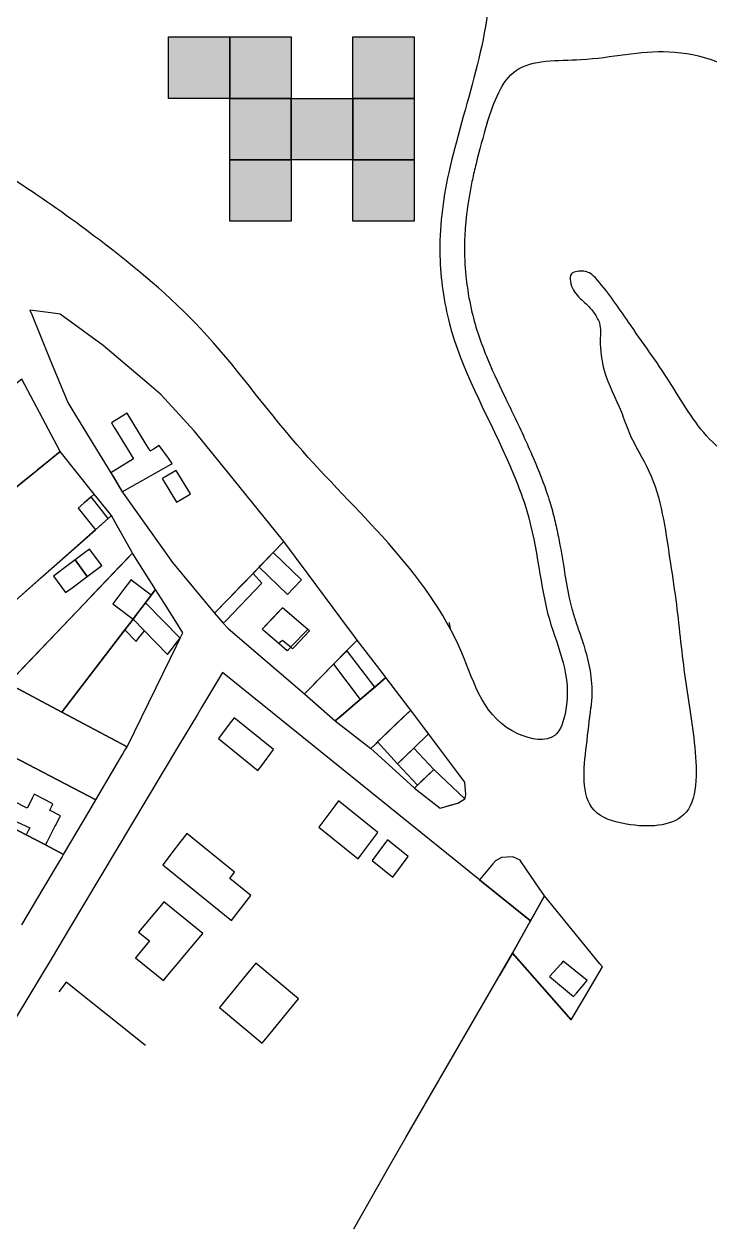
# Model space of a CAD drawing. Header units: millimetres. Extents: x 1101 to 4203, y 1053 to 1744.
# Drawn here: x 3626 to 3793.4, y 1065.5 to 1359.6 of the extents above; entities that cross this region are included whole.
import ezdxf

# ---------------------------------------------------------------- set-up
doc = ezdxf.new("R2010")
doc.units = ezdxf.units.MM
doc.layers.add('modulos alternativos', color=10, linetype='Continuous')
doc.layers.add('Traza Urbana', color=7, linetype='Continuous')

msp = doc.modelspace()

# ---------------------------------------------------------------- hatches: boundary and pattern name
at = {"layer": 'modulos alternativos'}
h = msp.add_hatch(color=256, dxfattribs=at)
h.dxf.hatch_style = 1
h.paths.add_polyline_path([(3676.22, 1356.48), (3661.22, 1356.48), (3661.22, 1341.48), (3676.22, 1341.48)])
h = msp.add_hatch(color=256, dxfattribs=at)
h.dxf.hatch_style = 1
h.paths.add_polyline_path([(3691.22, 1356.48), (3676.22, 1356.48), (3676.22, 1341.48), (3691.22, 1341.48)])
h = msp.add_hatch(color=256, dxfattribs=at)
h.dxf.hatch_style = 1
h.paths.add_polyline_path([(3721.22, 1356.48), (3706.22, 1356.48), (3706.22, 1341.48), (3721.22, 1341.48)])
h = msp.add_hatch(color=256, dxfattribs=at)
h.dxf.hatch_style = 1
h.paths.add_polyline_path([(3691.22, 1341.48), (3676.22, 1341.48), (3676.22, 1326.48), (3691.22, 1326.48)])
h = msp.add_hatch(color=256, dxfattribs=at)
h.dxf.hatch_style = 1
h.paths.add_polyline_path([(3706.22, 1341.48), (3691.22, 1341.48), (3691.22, 1326.48), (3706.22, 1326.48)])
h = msp.add_hatch(color=256, dxfattribs=at)
h.dxf.hatch_style = 1
h.paths.add_polyline_path([(3721.22, 1341.48), (3706.22, 1341.48), (3706.22, 1326.48), (3721.22, 1326.48)])
h = msp.add_hatch(color=256, dxfattribs=at)
h.dxf.hatch_style = 1
h.paths.add_polyline_path([(3691.22, 1326.48), (3676.22, 1326.48), (3676.22, 1311.48), (3691.22, 1311.48)])
h = msp.add_hatch(color=256, dxfattribs=at)
h.dxf.hatch_style = 1
h.paths.add_polyline_path([(3721.22, 1326.48), (3706.22, 1326.48), (3706.22, 1311.48), (3721.22, 1311.48)])

# ---------------------------------------------------------------- linework, layer by layer
msp.add_spline([(3533.96, 1741.06), (3535.45, 1730.74), (3533.99, 1721.81), (3529.52, 1711.48), (3526.13, 1704.69), (3523.87, 1689.03), (3520.31, 1675.09), (3520.31, 1665.62), (3525.57, 1656.95), (3528.23, 1651.42), (3529.17, 1642.9), (3537.67, 1632.65), (3542.58, 1619.68), (3557.01, 1609.61), (3567.28, 1594.92), (3583.32, 1575.27), (3625.14, 1566.28), (3648.86, 1569.14), (3665.13, 1581.12), (3679.55, 1585.59), (3708.24, 1604.07), (3718.93, 1617.12), (3724.64, 1632.36), (3727.25, 1653), (3743.42, 1672.05), (3759.1, 1678.69), (3778.81, 1675.84), (3794.73, 1663.51), (3801.62, 1646.42), (3816.9, 1617.75), (3828.23, 1575.69), (3834.33, 1553.22), (3836.12, 1550.25), (3841.33, 1550.1), (3851.16, 1550.1), (3883.98, 1538.84), (3888.01, 1536.15), (3900.11, 1538.09), (3906.69, 1539.88), (3919.99, 1536), (3930, 1543.76), (3939.44, 1558.86), (3954.38, 1565.87), (3968.28, 1558.41), (3986.91, 1539.65), (4018.97, 1495.68), (4028.57, 1483.44), (4044.58, 1466.26), (4096.95, 1429.42), (4142.58, 1397.21), (4202.82, 1355.37)], degree=3)
for points, knots in [([(3719.6, 1387.98), (3728.89, 1390.8), (3737.07, 1387.67), (3743.17, 1363.58), (3729.93, 1331.45), (3726.69, 1304.27), (3730.23, 1279.43), (3740.31, 1262.51), (3751.34, 1235.51), (3752.23, 1214.43), (3760.73, 1199.16), (3755.96, 1183.73), (3738.77, 1187.16), (3730.7, 1221.18), (3697.02, 1248.49), (3671.17, 1285.3), (3647.22, 1305.18), (3623.68, 1322), (3604.21, 1333.2), (3588.71, 1347.56), (3576.19, 1347.17), (3563.83, 1358.06), (3573.32, 1361.06), (3578.7, 1362.77)], [12.766471, 12.766471, 12.766471, 12.766471, 21.10091, 38.798163, 85.003188, 105.346004, 122.256072, 158.86041, 170.841094, 197.314588, 220.698071, 226.433159, 234.698129, 258.939015, 323.628829, 360.488371, 393.423288, 416.371398, 446.931365, 462.129951, 475.822363, 485.268917, 497.641378, 497.641378, 497.641378, 497.641378]), ([(3739.02, 1335.52), (3740.76, 1340.65), (3744.41, 1351.42), (3764.61, 1350.1), (3783.12, 1355.06), (3805.23, 1347.95), (3812.32, 1329.6), (3817.19, 1314), (3823.9, 1292.42), (3851.82, 1288.13), (3871.52, 1276.2), (3888.76, 1272.57), (3909.64, 1266.01), (3923.31, 1240.71), (3937.99, 1209.56), (3930.76, 1201.3)], [0, 0, 0, 0, 14.589938, 30.650037, 52.266956, 74.785551, 91.177017, 108.208998, 125.604463, 153.544247, 182.690433, 195.605769, 206.272093, 246.679828, 282.905632, 282.905632, 282.905632, 282.905632]), ([(3739.02, 1335.52), (3738.05, 1332.09), (3737.12, 1328.75), (3736, 1324.21), (3735.7, 1322.91), (3735.15, 1320.36), (3734.91, 1319.1), (3734.25, 1315.37), (3733.93, 1312.94), (3733.58, 1308.69), (3733.5, 1306.86), (3733.5, 1303.78), (3733.53, 1302.53), (3733.67, 1300.01), (3733.77, 1298.75), (3734.19, 1294.97), (3734.61, 1292.48), (3735.61, 1288.06), (3736.14, 1286.13), (3737.39, 1282.31), (3738.1, 1280.42), (3740.14, 1275.41), (3741.61, 1272.27), (3744.77, 1265.66), (3746.47, 1262.19), (3748.79, 1257.14), (3749.39, 1255.81), (3751.21, 1251.62), (3752.43, 1248.64), (3753.78, 1244.71), (3754.06, 1243.84), (3754.55, 1242.23), (3754.76, 1241.5), (3755.15, 1240.06), (3755.34, 1239.34), (3755.85, 1237.22), (3756.15, 1235.82), (3756.97, 1231.72), (3757.39, 1229.09), (3758.22, 1224.11), (3758.62, 1221.75), (3759.3, 1218.61), (3759.51, 1217.71), (3759.88, 1216.32), (3760.03, 1215.82), (3760.33, 1214.81), (3760.5, 1214.29), (3761.02, 1212.7), (3761.4, 1211.61), (3762.33, 1208.87), (3762.89, 1207.17), (3763.85, 1203.51), (3764.25, 1201.54), (3764.66, 1197.31), (3764.66, 1195.05), (3764.37, 1192.64), (3764.37, 1192.61), (3764.36, 1192.58)], [71.94491, 71.94491, 71.94491, 71.94491, 81.530778, 81.530778, 85.469446, 85.469446, 89.408114, 89.408114, 97.28545, 97.28545, 103.324126, 103.324126, 107.453773, 107.453773, 111.58342, 111.58342, 119.842714, 119.842714, 126.738539, 126.738539, 133.634364, 133.634364, 144.943636, 144.943636, 156.252907, 156.252907, 160.155095, 160.155095, 168.175959, 168.175959, 170.456971, 170.456971, 172.340932, 172.340932, 174.224893, 174.224893, 177.992815, 177.992815, 185.528658, 185.528658, 193.064501, 193.064501, 196.245761, 196.245761, 198.114231, 198.114231, 199.982701, 199.982701, 203.71964, 203.71964, 208.88821, 208.88821, 214.056781, 214.056781, 219.225351, 219.225351, 219.294428, 219.294428, 219.294428, 219.294428]), ([(3853.6, 1145.28), (3847.09, 1143.41), (3835.27, 1152.44), (3820.12, 1164.78), (3832.1, 1180.48), (3820.2, 1199.32), (3839.17, 1217.48), (3836.7, 1236.17), (3829.65, 1248.67), (3818.46, 1245.92), (3805.78, 1248.87), (3792.03, 1257.63), (3783.78, 1272.69), (3774.33, 1285.47), (3768.36, 1294.54), (3764.05, 1299.24), (3761.58, 1299.47), (3759.25, 1298.81), (3759.29, 1295.78), (3760.9, 1293.23), (3763.46, 1291.17), (3765.27, 1289.08), (3766.9, 1286.23), (3766.42, 1281.31), (3767.41, 1273.76), (3771.33, 1266.72), (3774.07, 1258.16), (3781.11, 1247.5), (3782.96, 1232.97), (3785.58, 1216.51), (3786.96, 1200.66), (3790.06, 1184.52), (3790.76, 1164.02), (3774.77, 1163.23), (3761.44, 1167.56), (3763.06, 1181.72), (3764.03, 1189.76), (3764.38, 1192.73)], [378.254538, 378.254538, 378.254538, 378.254538, 401.244498, 414.992099, 428.911858, 448.426007, 469.840014, 495.453103, 499.618708, 510.193998, 523.58757, 539.742193, 556.771381, 574.432643, 587.275709, 589.824709, 592.862056, 594.357755, 596.272552, 600.486554, 603.357134, 606.041407, 608.808771, 612.883915, 620.41375, 631.408432, 636.703441, 647.308226, 669.158079, 679.408773, 697.677623, 715.799776, 732.470368, 746.56596, 755.213443, 771.112184, 780.437893, 780.437893, 780.437893, 780.437893]), ([(3729.69, 1213.6), (3729.72, 1213.46), (3729.74, 1213.35), (3729.8, 1213.1), (3729.82, 1212.98), (3729.9, 1212.61), (3729.95, 1212.36), (3730.01, 1212.08), (3730.02, 1212.04), (3730.03, 1211.99)], [192.737637, 192.737637, 192.737637, 192.737637, 193.076734, 193.076734, 193.415831, 193.415831, 194.094025, 194.094025, 194.205696, 194.205696, 194.205696, 194.205696])]:
    msp.add_open_spline(points, degree=3, knots=knots)
for points in [[(3661.22, 1356.48), (3676.22, 1356.48), (3676.22, 1341.48), (3661.22, 1341.48)], [(3676.22, 1356.48), (3691.22, 1356.48), (3691.22, 1341.48), (3676.22, 1341.48)], [(3706.22, 1356.48), (3721.22, 1356.48), (3721.22, 1341.48), (3706.22, 1341.48)], [(3676.22, 1341.48), (3691.22, 1341.48), (3691.22, 1326.48), (3676.22, 1326.48)], [(3691.22, 1341.48), (3706.22, 1341.48), (3706.22, 1326.48), (3691.22, 1326.48)], [(3706.22, 1341.48), (3721.22, 1341.48), (3721.22, 1326.48), (3706.22, 1326.48)], [(3676.22, 1326.48), (3691.22, 1326.48), (3691.22, 1311.48), (3676.22, 1311.48)], [(3706.22, 1326.48), (3721.22, 1326.48), (3721.22, 1311.48), (3706.22, 1311.48)]]:
    msp.add_lwpolyline(points, close=True, dxfattribs=at)
at = {"layer": 'Traza Urbana', "color": 7, "linetype": 'Continuous', "invisible_edges": 5}
for points in [[(3627.87, 1288.7), (3659.38, 1269.16), (3655.92, 1272.13), (3627.42, 1289.79)], [(3627.42, 1289.79), (3655.92, 1272.13), (3645.32, 1281.18), (3632.5, 1289.13)], [(3627.87, 1288.7), (3659.38, 1269.16), (3655.92, 1272.13), (3627.42, 1289.79)], [(3627.42, 1289.79), (3655.92, 1272.13), (3645.32, 1281.18), (3632.5, 1289.13)], [(3629.92, 1283.69), (3667.54, 1260.36), (3659.38, 1269.16), (3627.87, 1288.7)], [(3629.92, 1283.69), (3667.54, 1260.36), (3659.38, 1269.16), (3627.87, 1288.7)], [(3632.5, 1289.13), (3645.32, 1281.18), (3634.81, 1288.83)], [(3632.5, 1289.13), (3645.32, 1281.18), (3634.81, 1288.83)], [(3632.31, 1277.85), (3674.57, 1251.64), (3667.54, 1260.36), (3629.92, 1283.69)], [(3632.31, 1277.85), (3674.57, 1251.64), (3667.54, 1260.36), (3629.92, 1283.69)], [(3636.66, 1267.21), (3687.35, 1235.79), (3674.57, 1251.64), (3632.31, 1277.85)], [(3636.66, 1267.21), (3687.35, 1235.79), (3674.57, 1251.64), (3632.31, 1277.85)], [(3617.01, 1266.28), (3634.81, 1255.24), (3625.42, 1272.9)], [(3602.86, 1255.16), (3620.92, 1243.97), (3634.81, 1255.24), (3617.01, 1266.28)], [(3637.91, 1265.18), (3689.38, 1233.26), (3687.35, 1235.79), (3636.66, 1267.21)], [(3637.91, 1265.18), (3689.38, 1233.26), (3687.35, 1235.79), (3636.66, 1267.21)], [(3642.1, 1258.32), (3686.81, 1230.6), (3689.38, 1233.26), (3637.91, 1265.18)], [(3642.1, 1258.32), (3686.81, 1230.6), (3689.38, 1233.26), (3637.91, 1265.18)], [(3647.31, 1262.25), (3655.82, 1256.98), (3654.19, 1259.64), (3648.66, 1263.08)], [(3647.31, 1262.25), (3655.82, 1256.98), (3654.19, 1259.64), (3648.66, 1263.08)], [(3647.99, 1261.14), (3656.5, 1255.87), (3655.82, 1256.98), (3647.31, 1262.25)], [(3647.99, 1261.14), (3656.5, 1255.87), (3655.82, 1256.98), (3647.31, 1262.25)], [(3648.66, 1263.08), (3654.19, 1259.64), (3651.15, 1264.6)], [(3648.66, 1263.08), (3654.19, 1259.64), (3651.15, 1264.6)], [(3648.28, 1260.67), (3656.79, 1255.39), (3656.5, 1255.87), (3647.99, 1261.14)], [(3648.28, 1260.67), (3656.79, 1255.39), (3656.5, 1255.87), (3647.99, 1261.14)], [(3652.69, 1253.46), (3658.14, 1250.09), (3661.91, 1252.22), (3648.28, 1260.67)], [(3652.69, 1253.46), (3658.14, 1250.09), (3661.91, 1252.22), (3648.28, 1260.67)], [(3647.15, 1250.07), (3683.72, 1227.4), (3686.81, 1230.6), (3642.1, 1258.32)], [(3647.15, 1250.07), (3683.72, 1227.4), (3686.81, 1230.6), (3642.1, 1258.32)], [(3657.59, 1255.88), (3661.21, 1253.64), (3658.93, 1256.7)], [(3657.59, 1255.88), (3661.21, 1253.64), (3658.93, 1256.7)], [(3631.15, 1252.27), (3643.11, 1244.85), (3634.81, 1255.24)], [(3647.15, 1250.07), (3652.39, 1246.83), (3658.14, 1250.09), (3652.69, 1253.46)], [(3647.15, 1250.07), (3652.39, 1246.83), (3658.14, 1250.09), (3652.69, 1253.46)], [(3656.79, 1255.39), (3661.91, 1252.22), (3662.15, 1252.36), (3657.03, 1255.54)], [(3656.79, 1255.39), (3661.91, 1252.22), (3662.15, 1252.36), (3657.03, 1255.54)], [(3657.03, 1255.54), (3662.15, 1252.36), (3661.21, 1253.64), (3657.59, 1255.88)], [(3657.03, 1255.54), (3662.15, 1252.36), (3661.21, 1253.64), (3657.59, 1255.88)], [(3628.52, 1250.13), (3646.54, 1238.95), (3647.29, 1239.61), (3629.3, 1250.77)], [(3629.3, 1250.77), (3647.29, 1239.61), (3643.11, 1244.85), (3631.15, 1252.27)], [(3660.16, 1248.93), (3666.64, 1244.91), (3663.14, 1250.62)], [(3660.16, 1248.93), (3666.64, 1244.91), (3663.14, 1250.62)], [(3611.13, 1236.02), (3630.02, 1224.31), (3643.4, 1236.16), (3625.21, 1247.45)], [(3625.21, 1247.45), (3643.4, 1236.16), (3646.54, 1238.95), (3628.52, 1250.13)], [(3649.97, 1245.46), (3649.97, 1245.46), (3652.39, 1246.83), (3647.15, 1250.07)], [(3647.78, 1249.06), (3683.34, 1227), (3683.72, 1227.4), (3647.15, 1250.07)], [(3649.97, 1245.46), (3649.97, 1245.46), (3652.39, 1246.83), (3647.15, 1250.07)], [(3647.78, 1249.06), (3683.34, 1227), (3683.72, 1227.4), (3647.15, 1250.07)], [(3649.97, 1245.46), (3682, 1225.61), (3683.34, 1227), (3647.78, 1249.06)], [(3649.97, 1245.46), (3682, 1225.61), (3683.34, 1227), (3647.78, 1249.06)], [(3659.66, 1248.65), (3666.15, 1244.63), (3666.64, 1244.91), (3660.16, 1248.93)], [(3659.66, 1248.65), (3666.15, 1244.63), (3666.64, 1244.91), (3660.16, 1248.93)], [(3663.16, 1242.94), (3663.16, 1242.94), (3666.15, 1244.63), (3659.66, 1248.65)], [(3663.16, 1242.94), (3663.16, 1242.94), (3666.15, 1244.63), (3659.66, 1248.65)], [(3650.21, 1245.13), (3681.88, 1225.49), (3682, 1225.61), (3649.97, 1245.46)], [(3650.21, 1245.13), (3681.88, 1225.49), (3682, 1225.61), (3649.97, 1245.46)], [(3662.25, 1228.18), (3676.16, 1219.56), (3681.88, 1225.49), (3650.21, 1245.13)], [(3662.25, 1228.18), (3676.16, 1219.56), (3681.88, 1225.49), (3650.21, 1245.13)], [(3639.22, 1241.4), (3645.16, 1237.72), (3646.54, 1238.95), (3640.61, 1242.63)], [(3639.22, 1241.4), (3645.16, 1237.72), (3646.54, 1238.95), (3640.61, 1242.63)], [(3643.4, 1236.16), (3643.4, 1236.16), (3645.16, 1237.72), (3639.22, 1241.4)], [(3643.4, 1236.16), (3643.4, 1236.16), (3645.16, 1237.72), (3639.22, 1241.4)], [(3640.61, 1242.63), (3646.54, 1238.95), (3642.36, 1244.19)], [(3640.61, 1242.63), (3646.54, 1238.95), (3642.36, 1244.19)], [(3643.4, 1236.16), (3652.38, 1230.6), (3648.27, 1237.88), (3646.54, 1238.95)], [(3646.54, 1238.95), (3648.27, 1237.88), (3647.29, 1239.61)], [(3595.54, 1222.71), (3614.76, 1210.8), (3630.02, 1224.31), (3611.13, 1236.02)], [(3609.7, 1206.31), (3622.08, 1198.63), (3652.45, 1230.47), (3643.35, 1236.12)], [(3643.35, 1236.12), (3652.45, 1230.47), (3652.38, 1230.6), (3643.4, 1236.16)], [(3686.81, 1230.6), (3695.31, 1225.34), (3689.38, 1233.26)], [(3686.81, 1230.6), (3695.31, 1225.34), (3689.38, 1233.26)], [(3638.42, 1228.79), (3642.99, 1225.97), (3644.94, 1227.43), (3640.38, 1230.26)], [(3640.38, 1230.26), (3644.94, 1227.43), (3641.94, 1231.43)], [(3649.24, 1227.1), (3658.09, 1221.61), (3652.45, 1230.47)], [(3683.34, 1227), (3703.32, 1214.62), (3695.31, 1225.34), (3686.81, 1230.6)], [(3683.34, 1227), (3703.32, 1214.62), (3695.31, 1225.34), (3686.81, 1230.6)], [(3685.38, 1229.12), (3693.73, 1223.94), (3686.81, 1230.6)], [(3685.38, 1229.12), (3693.73, 1223.94), (3686.81, 1230.6)], [(3633.14, 1224.83), (3637.71, 1222.01), (3641.42, 1224.79), (3636.86, 1227.62)], [(3636.86, 1227.62), (3641.42, 1224.79), (3638.42, 1228.79)], [(3641.42, 1224.79), (3641.42, 1224.79), (3642.99, 1225.97), (3638.42, 1228.79)], [(3647.98, 1225.78), (3657, 1220.18), (3658.09, 1221.61), (3649.24, 1227.1)], [(3672.51, 1215.77), (3672.51, 1215.77), (3676.16, 1219.56), (3662.25, 1228.18)], [(3672.51, 1215.77), (3672.51, 1215.77), (3676.16, 1219.56), (3662.25, 1228.18)], [(3681.88, 1225.49), (3706.68, 1210.12), (3703.32, 1214.62), (3683.34, 1227)], [(3681.88, 1225.49), (3706.68, 1210.12), (3703.32, 1214.62), (3683.34, 1227)], [(3683.34, 1227), (3691.69, 1221.83), (3693.73, 1223.94), (3685.38, 1229.12)], [(3683.34, 1227), (3691.69, 1221.83), (3693.73, 1223.94), (3685.38, 1229.12)], [(3690.26, 1220.34), (3690.26, 1220.34), (3691.69, 1221.83), (3683.34, 1227)], [(3690.26, 1220.34), (3690.26, 1220.34), (3691.69, 1221.83), (3683.34, 1227)], [(3636.14, 1220.83), (3636.14, 1220.83), (3637.71, 1222.01), (3633.14, 1224.83)], [(3642.85, 1220.41), (3652.58, 1214.37), (3655.61, 1218.35), (3646.36, 1224.09)], [(3646.36, 1224.09), (3655.61, 1218.35), (3657, 1220.18), (3647.98, 1225.78)], [(3651.72, 1223.46), (3657, 1220.18), (3652.07, 1223.93)], [(3672.51, 1215.77), (3675.29, 1214.05), (3684, 1223.09), (3681.23, 1224.81)], [(3672.51, 1215.77), (3675.29, 1214.05), (3684, 1223.09), (3681.23, 1224.81)], [(3679.1, 1222.61), (3704.82, 1206.66), (3707.34, 1209.23), (3681.6, 1225.2)], [(3679.1, 1222.61), (3704.82, 1206.66), (3707.34, 1209.23), (3681.6, 1225.2)], [(3681.23, 1224.81), (3684, 1223.09), (3681.88, 1225.49)], [(3681.23, 1224.81), (3684, 1223.09), (3681.88, 1225.49)], [(3681.6, 1225.2), (3707.34, 1209.23), (3706.68, 1210.12), (3681.88, 1225.49)], [(3681.6, 1225.2), (3707.34, 1209.23), (3706.68, 1210.12), (3681.88, 1225.49)], [(3647.65, 1218.12), (3652.94, 1214.84), (3655.61, 1218.35), (3650.32, 1221.63)], [(3650.32, 1221.63), (3655.61, 1218.35), (3657, 1220.18), (3651.72, 1223.46)], [(3657, 1220.18), (3660.25, 1218.17), (3658.09, 1221.61)], [(3675.85, 1219.23), (3701.52, 1203.31), (3704.82, 1206.66), (3679.1, 1222.61)], [(3675.85, 1219.23), (3701.52, 1203.31), (3704.82, 1206.66), (3679.1, 1222.61)], [(3584.95, 1206.57), (3643.51, 1170.25), (3649.53, 1180.47), (3586.72, 1219.41)], [(3622.77, 1199.36), (3635.23, 1191.63), (3650.58, 1211.75), (3640.54, 1217.98)], [(3640.54, 1217.98), (3650.58, 1211.75), (3652.58, 1214.37), (3642.85, 1220.41)], [(3652.58, 1214.37), (3652.58, 1214.37), (3652.94, 1214.84), (3647.65, 1218.12)], [(3653.84, 1216.02), (3664.07, 1209.67), (3655.61, 1218.35)], [(3654.75, 1217.22), (3664.73, 1211.02), (3663.01, 1213.76), (3655.61, 1218.35)], [(3655.61, 1218.35), (3663.01, 1213.76), (3660.25, 1218.17), (3657, 1220.18)], [(3672.51, 1215.77), (3698.15, 1199.88), (3701.52, 1203.31), (3675.85, 1219.23)], [(3672.51, 1215.77), (3698.15, 1199.88), (3701.52, 1203.31), (3675.85, 1219.23)], [(3652.58, 1214.37), (3663.16, 1207.81), (3664.07, 1209.67), (3653.84, 1216.02)], [(3652.58, 1214.37), (3662.82, 1208.03), (3664.07, 1209.67), (3653.84, 1216.02)], [(3653.84, 1216.02), (3664.07, 1209.67), (3664.73, 1211.02), (3654.75, 1217.22)], [(3674.63, 1213.37), (3674.63, 1213.37), (3675.29, 1214.05), (3672.51, 1215.77)], [(3674.63, 1213.37), (3697.48, 1199.21), (3698.15, 1199.88), (3672.51, 1215.77)], [(3674.63, 1213.37), (3674.63, 1213.37), (3675.29, 1214.05), (3672.51, 1215.77)], [(3674.63, 1213.37), (3697.48, 1199.21), (3698.15, 1199.88), (3672.51, 1215.77)], [(3684.09, 1211.91), (3691.12, 1207.56), (3695.24, 1211.84), (3688.22, 1216.2)], [(3684.09, 1211.91), (3691.12, 1207.56), (3695.24, 1211.84), (3688.22, 1216.2)], [(3688.22, 1216.2), (3695.24, 1211.84), (3689.08, 1217.1)], [(3688.22, 1216.2), (3695.24, 1211.84), (3689.08, 1217.1)], [(3650.58, 1211.75), (3661.72, 1204.85), (3663.16, 1207.81), (3652.58, 1214.37)], [(3650.58, 1211.75), (3653.96, 1209.66), (3655.37, 1211.51), (3652, 1213.61)], [(3652, 1213.61), (3655.37, 1211.51), (3652.58, 1214.37)], [(3655.37, 1211.51), (3662.24, 1207.26), (3662.82, 1208.03), (3652.58, 1214.37)], [(3675.81, 1212.02), (3697.11, 1198.82), (3697.48, 1199.21), (3674.63, 1213.37)], [(3675.81, 1212.02), (3697.11, 1198.82), (3697.48, 1199.21), (3674.63, 1213.37)], [(3694.44, 1196.11), (3694.44, 1196.11), (3697.11, 1198.82), (3675.81, 1212.02)], [(3694.44, 1196.11), (3694.44, 1196.11), (3697.11, 1198.82), (3675.81, 1212.02)], [(3635.95, 1192.58), (3651.12, 1183.17), (3661.72, 1204.85), (3650.58, 1211.75)], [(3653.37, 1208.89), (3653.37, 1208.89), (3653.96, 1209.66), (3650.58, 1211.75)], [(3661.04, 1205.69), (3661.04, 1205.69), (3662.24, 1207.26), (3655.37, 1211.51)], [(3684.33, 1211.71), (3691.08, 1207.52), (3691.12, 1207.56), (3684.09, 1211.91)], [(3684.33, 1211.71), (3691.08, 1207.52), (3691.12, 1207.56), (3684.09, 1211.91)], [(3688.23, 1208.37), (3690.53, 1206.95), (3691.08, 1207.52), (3684.33, 1211.71)], [(3688.23, 1208.37), (3690.53, 1206.95), (3691.08, 1207.52), (3684.33, 1211.71)], [(3704.82, 1206.66), (3713.4, 1201.35), (3707.34, 1209.23)], [(3704.82, 1206.66), (3713.4, 1201.35), (3707.34, 1209.23)], [(3584.51, 1203.4), (3609.13, 1188.13), (3643.51, 1170.25), (3584.95, 1206.57)], [(3690.25, 1206.65), (3690.25, 1206.65), (3690.53, 1206.95), (3688.23, 1208.37)], [(3690.25, 1206.65), (3690.25, 1206.65), (3690.53, 1206.95), (3688.23, 1208.37)], [(3701.96, 1203.76), (3711.61, 1197.77), (3704.82, 1206.66)], [(3701.96, 1203.76), (3711.61, 1197.77), (3704.82, 1206.66)], [(3701.96, 1203.76), (3711.61, 1197.77), (3714.34, 1200.11), (3704.43, 1206.26)], [(3701.96, 1203.76), (3711.61, 1197.77), (3714.34, 1200.11), (3704.43, 1206.26)], [(3704.43, 1206.26), (3714.34, 1200.11), (3713.4, 1201.35), (3704.82, 1206.66)], [(3704.43, 1206.26), (3714.34, 1200.11), (3713.4, 1201.35), (3704.82, 1206.66)], [(3608.93, 1205.63), (3649.53, 1180.47), (3650.03, 1181.31), (3622.08, 1198.63)], [(3698.74, 1200.48), (3708.04, 1194.71), (3711.13, 1197.36), (3701.52, 1203.31)], [(3698.74, 1200.48), (3708.04, 1194.71), (3711.13, 1197.36), (3701.52, 1203.31)], [(3701.52, 1203.31), (3711.13, 1197.36), (3711.61, 1197.77), (3701.96, 1203.76)], [(3701.52, 1203.31), (3711.13, 1197.36), (3711.61, 1197.77), (3701.96, 1203.76)], [(3701.52, 1203.31), (3711.13, 1197.36), (3711.61, 1197.77), (3701.96, 1203.76)], [(3701.52, 1203.31), (3711.13, 1197.36), (3711.61, 1197.77), (3701.96, 1203.76)], [(3708.04, 1194.71), (3708.04, 1194.71), (3711.13, 1197.36), (3701.52, 1203.31)], [(3708.04, 1194.71), (3708.04, 1194.71), (3711.13, 1197.36), (3701.52, 1203.31)], [(3669.33, 1192.79), (3737.17, 1150.73), (3674.45, 1201.35)], [(3694.44, 1196.11), (3703.28, 1190.64), (3708.04, 1194.71), (3698.74, 1200.48)], [(3694.44, 1196.11), (3703.28, 1190.64), (3708.04, 1194.71), (3698.74, 1200.48)], [(3622.08, 1198.63), (3622.08, 1198.63), (3635.23, 1191.63), (3622.77, 1199.36)], [(3622.08, 1198.63), (3650.03, 1181.31), (3650.52, 1182.15), (3635.23, 1191.63)], [(3708.04, 1194.71), (3717.17, 1189.05), (3720.37, 1192.13), (3711.47, 1197.65)], [(3708.04, 1194.71), (3717.17, 1189.05), (3720.37, 1192.13), (3711.47, 1197.65)], [(3711.47, 1197.65), (3720.37, 1192.13), (3720.08, 1192.53), (3711.61, 1197.77)], [(3711.47, 1197.65), (3720.37, 1192.13), (3720.08, 1192.53), (3711.61, 1197.77)], [(3711.61, 1197.77), (3720.08, 1192.53), (3714.34, 1200.11)], [(3711.61, 1197.77), (3720.08, 1192.53), (3714.34, 1200.11)], [(3701.96, 1189.51), (3701.96, 1189.51), (3703.28, 1190.64), (3694.44, 1196.11)], [(3701.96, 1189.51), (3701.96, 1189.51), (3703.28, 1190.64), (3694.44, 1196.11)], [(3702.82, 1190.24), (3712.3, 1184.36), (3717.17, 1189.05), (3708.04, 1194.71)], [(3702.82, 1190.24), (3712.3, 1184.36), (3717.17, 1189.05), (3708.04, 1194.71)], [(3635.23, 1191.63), (3635.23, 1191.63), (3651.12, 1183.17), (3635.95, 1192.58)], [(3635.23, 1191.63), (3650.52, 1182.15), (3651.12, 1183.17)], [(3668.32, 1191.09), (3749.62, 1140.68), (3737.17, 1150.73), (3669.33, 1192.79)], [(3718.41, 1190.24), (3724.7, 1186.34), (3720.37, 1192.13)], [(3718.41, 1190.24), (3724.7, 1186.34), (3720.37, 1192.13)], [(3718.41, 1190.24), (3724.7, 1186.34), (3720.37, 1192.13)], [(3718.41, 1190.24), (3724.7, 1186.34), (3720.37, 1192.13)], [(3663.7, 1183.38), (3745.25, 1132.81), (3749.62, 1140.68), (3668.32, 1191.09)], [(3673.44, 1185.19), (3684.02, 1178.64), (3686.89, 1182.49), (3676.32, 1189.05)], [(3676.32, 1189.05), (3686.89, 1182.49), (3677.24, 1190.28)], [(3701.96, 1189.51), (3711.51, 1183.59), (3712.3, 1184.36), (3702.82, 1190.24)], [(3701.96, 1189.51), (3711.51, 1183.59), (3712.3, 1184.36), (3702.82, 1190.24)], [(3710.65, 1182.76), (3710.65, 1182.76), (3711.51, 1183.59), (3701.96, 1189.51)], [(3710.65, 1182.76), (3710.65, 1182.76), (3711.51, 1183.59), (3701.96, 1189.51)], [(3714.41, 1186.39), (3733.56, 1174.51), (3724.7, 1186.34), (3718.41, 1190.24)], [(3714.41, 1186.39), (3733.56, 1174.51), (3724.7, 1186.34), (3718.41, 1190.24)], [(3714.8, 1186.77), (3721.11, 1182.85), (3724.7, 1186.34), (3718.41, 1190.24)], [(3714.8, 1186.77), (3721.11, 1182.85), (3724.7, 1186.34), (3718.41, 1190.24)], [(3581.88, 1178.7), (3630.66, 1148.46), (3634.16, 1154.39), (3582.69, 1186.3)], [(3602.75, 1177.3), (3635.64, 1156.9), (3642.03, 1167.74), (3609.13, 1188.13)], [(3609.13, 1188.13), (3642.03, 1167.74), (3643.51, 1170.25)], [(3712.3, 1184.36), (3718.63, 1180.44), (3721.11, 1182.85), (3714.8, 1186.77)], [(3712.3, 1184.36), (3718.63, 1180.44), (3721.11, 1182.85), (3714.8, 1186.77)], [(3712.64, 1184.69), (3733.86, 1171.53), (3733.56, 1174.51), (3714.41, 1186.39)], [(3712.64, 1184.69), (3733.86, 1171.53), (3733.56, 1174.51), (3714.41, 1186.39)], [(3637.02, 1138.76), (3719.19, 1087.81), (3745.25, 1132.81), (3663.7, 1183.38)], [(3683.09, 1177.4), (3683.09, 1177.4), (3684.02, 1178.64), (3673.44, 1185.19)], [(3710.65, 1182.76), (3732.03, 1169.51), (3733.58, 1170.44), (3711.85, 1183.92)], [(3710.65, 1182.76), (3732.03, 1169.51), (3733.58, 1170.44), (3711.85, 1183.92)], [(3711.36, 1182.13), (3731.86, 1169.41), (3732.03, 1169.51), (3710.65, 1182.76)], [(3711.36, 1182.13), (3731.86, 1169.41), (3732.03, 1169.51), (3710.65, 1182.76)], [(3711.85, 1183.92), (3733.58, 1170.44), (3733.74, 1171.07), (3712.3, 1184.36)], [(3711.85, 1183.92), (3733.58, 1170.44), (3733.74, 1171.07), (3712.3, 1184.36)], [(3712.3, 1184.36), (3733.74, 1171.07), (3733.86, 1171.53), (3712.64, 1184.69)], [(3712.3, 1184.36), (3733.74, 1171.07), (3733.86, 1171.53), (3712.64, 1184.69)], [(3717.17, 1179.02), (3717.17, 1179.02), (3718.63, 1180.44), (3712.3, 1184.36)], [(3717.17, 1179.02), (3717.17, 1179.02), (3718.63, 1180.44), (3712.3, 1184.36)], [(3719.74, 1181.51), (3725.99, 1177.63), (3721.11, 1182.85)], [(3719.74, 1181.51), (3725.99, 1177.63), (3721.11, 1182.85)], [(3721.33, 1173.1), (3728.71, 1168.53), (3731.86, 1169.41), (3711.36, 1182.13)], [(3721.33, 1173.1), (3728.71, 1168.53), (3731.86, 1169.41), (3711.36, 1182.13)], [(3717.17, 1179.02), (3723.43, 1175.14), (3725.99, 1177.63), (3719.74, 1181.51)], [(3717.17, 1179.02), (3723.43, 1175.14), (3725.99, 1177.63), (3719.74, 1181.51)], [(3579.06, 1168.46), (3625.48, 1139.67), (3630.66, 1148.46), (3581.88, 1178.7)], [(3602.36, 1176.64), (3626.5, 1161.66), (3631.2, 1159.21), (3602.56, 1176.98)], [(3602.56, 1176.98), (3631.2, 1159.21), (3635.64, 1156.9), (3602.75, 1177.3)], [(3722.05, 1173.8), (3722.05, 1173.8), (3723.43, 1175.14), (3717.17, 1179.02)], [(3722.05, 1173.8), (3722.05, 1173.8), (3723.43, 1175.14), (3717.17, 1179.02)], [(3724.43, 1176.12), (3733.58, 1170.44), (3725.99, 1177.63)], [(3724.43, 1176.12), (3733.58, 1170.44), (3725.99, 1177.63)], [(3601.26, 1174.78), (3601.26, 1174.78), (3626.5, 1161.66), (3602.36, 1176.64)], [(3601.26, 1174.78), (3634.16, 1154.39), (3635.25, 1156.24), (3626.5, 1161.66)], [(3721.33, 1173.1), (3728.71, 1168.53), (3729.98, 1168.89), (3722.05, 1173.8)], [(3721.33, 1173.1), (3728.71, 1168.53), (3729.98, 1168.89), (3722.05, 1173.8)], [(3722.05, 1173.8), (3729.98, 1168.89), (3731.86, 1169.41), (3723.12, 1174.84)], [(3722.05, 1173.8), (3729.98, 1168.89), (3731.86, 1169.41), (3723.12, 1174.84)], [(3723.12, 1174.84), (3731.86, 1169.41), (3733.58, 1170.44), (3724.43, 1176.12)], [(3723.12, 1174.84), (3731.86, 1169.41), (3733.58, 1170.44), (3724.43, 1176.12)], [(3627.95, 1170.62), (3632.33, 1167.9), (3632.84, 1168.88), (3628.45, 1171.6)], [(3628.45, 1171.6), (3632.84, 1168.88), (3633.01, 1169.21)], [(3727.53, 1168.2), (3727.53, 1168.2), (3728.71, 1168.53), (3721.33, 1173.1)], [(3727.53, 1168.2), (3727.53, 1168.2), (3728.71, 1168.53), (3721.33, 1173.1)], [(3727.53, 1168.2), (3727.53, 1168.2), (3728.71, 1168.53), (3721.33, 1173.1)], [(3727.53, 1168.2), (3727.53, 1168.2), (3728.71, 1168.53), (3721.33, 1173.1)], [(3622.49, 1166.5), (3631.94, 1160.63), (3633.53, 1163.69), (3623.43, 1169.94)], [(3623.43, 1169.94), (3633.53, 1163.69), (3633.65, 1163.92), (3626.71, 1168.22)], [(3626.71, 1168.22), (3633.65, 1163.92), (3634.79, 1166.12), (3627.85, 1170.42)], [(3627.85, 1170.42), (3632.23, 1167.7), (3632.33, 1167.9), (3627.95, 1170.62)], [(3697.94, 1163.56), (3708.46, 1157.05), (3712.33, 1162.23), (3701.82, 1168.75)], [(3701.82, 1168.75), (3712.33, 1162.23), (3702.73, 1169.97)], [(3622.29, 1165.79), (3622.29, 1165.79), (3627.42, 1163.43), (3622.49, 1166.5)], [(3632.23, 1167.7), (3634.79, 1166.12), (3634.89, 1166.31)], [(3626.5, 1161.66), (3626.5, 1161.66), (3631.2, 1159.21), (3626.69, 1162.01)], [(3626.69, 1162.01), (3631.2, 1159.21), (3631.62, 1160.01), (3627.1, 1162.81)], [(3627.1, 1162.81), (3631.62, 1160.01), (3631.94, 1160.63), (3627.42, 1163.43)], [(3664.57, 1160.53), (3677.37, 1152.59), (3665.7, 1162.01)], [(3707.54, 1155.82), (3707.54, 1155.82), (3708.46, 1157.05), (3697.94, 1163.56)], [(3626.5, 1161.66), (3635.25, 1156.24), (3635.45, 1156.58), (3631.2, 1159.21)], [(3631.2, 1159.21), (3635.45, 1156.58), (3635.64, 1156.9)], [(3662.89, 1158.32), (3681.32, 1146.88), (3676.25, 1151.02), (3663.4, 1158.99)], [(3663.4, 1158.99), (3676.25, 1151.02), (3677.37, 1152.59), (3664.57, 1160.53)], [(3710.93, 1155.4), (3716.47, 1151.97), (3719.76, 1156.37), (3714.22, 1159.81)], [(3714.22, 1159.81), (3719.76, 1156.37), (3714.7, 1160.45)], [(3659.85, 1154.33), (3678.29, 1142.9), (3681.32, 1146.88), (3662.89, 1158.32)], [(3741.05, 1155.31), (3751.73, 1148.69), (3749.62, 1151.79), (3742.58, 1156.15)], [(3742.58, 1156.15), (3749.62, 1151.79), (3747.38, 1155.06), (3745.3, 1156.35)], [(3745.3, 1156.35), (3747.38, 1155.06), (3747.1, 1155.47)], [(3676.66, 1140.76), (3676.66, 1140.76), (3678.29, 1142.9), (3659.85, 1154.33)], [(3715.99, 1151.32), (3715.99, 1151.32), (3716.47, 1151.97), (3710.93, 1155.4)], [(3737.17, 1150.73), (3750.59, 1142.42), (3753.02, 1146.8), (3740.45, 1154.6)], [(3740.45, 1154.6), (3753.02, 1146.8), (3751.73, 1148.69), (3741.05, 1155.31)], [(3749.62, 1140.68), (3749.62, 1140.68), (3750.59, 1142.42), (3737.17, 1150.73)], [(3659.14, 1144.12), (3669.62, 1137.62), (3660.12, 1145.29)], [(3749.62, 1140.68), (3766.55, 1130.19), (3753.02, 1146.8)], [(3653.96, 1137.93), (3664.44, 1131.44), (3669.62, 1137.62), (3659.14, 1144.12)], [(3632.81, 1131.73), (3715.12, 1080.69), (3719.19, 1087.81), (3637.02, 1138.76)], [(3745.25, 1132.81), (3762.77, 1121.95), (3767.16, 1129.43), (3749.47, 1140.4)], [(3749.47, 1140.4), (3767.16, 1129.43), (3766.55, 1130.19), (3749.62, 1140.68)], [(3653.16, 1131.64), (3660.7, 1126.97), (3664.17, 1131.11), (3656.63, 1135.78)], [(3656.63, 1135.78), (3664.17, 1131.11), (3664.44, 1131.44), (3653.96, 1137.93)], [(3742.08, 1127.34), (3759.56, 1116.5), (3745.25, 1132.81)], [(3759.56, 1116.5), (3759.56, 1116.5), (3762.77, 1121.95), (3745.25, 1132.81)], [(3623.84, 1116.72), (3706.52, 1065.47), (3715.12, 1080.69), (3632.81, 1131.73)], [(3659.99, 1126.13), (3659.99, 1126.13), (3660.7, 1126.97), (3653.16, 1131.64)], [(3681.38, 1128.86), (3693.02, 1121.64), (3682.6, 1130.35)], [(3754.28, 1127.07), (3760.82, 1123.02), (3763.45, 1126.09), (3756.99, 1130.1)], [(3756.99, 1130.1), (3763.45, 1126.09), (3757.61, 1130.8)], [(3673.67, 1119.5), (3685.32, 1112.28), (3693.02, 1121.64), (3681.38, 1128.86)], [(3760.13, 1122.22), (3760.13, 1122.22), (3760.82, 1123.02), (3754.28, 1127.07)], [(3634.49, 1123.33), (3655.63, 1110.21), (3636.29, 1125.74)], [(3684.09, 1110.79), (3684.09, 1110.79), (3685.32, 1112.28), (3673.67, 1119.5)]]:
    msp.add_3dface(points, dxfattribs=at)
at = {"layer": 'Traza Urbana', "color": 252, "linetype": 'Continuous', "invisible_edges": 5}
for points in [[(3647.31, 1262.25), (3655.82, 1256.98), (3654.19, 1259.64), (3648.66, 1263.08)], [(3647.31, 1262.25), (3655.82, 1256.98), (3654.19, 1259.64), (3648.66, 1263.08)], [(3647.99, 1261.14), (3656.5, 1255.87), (3655.82, 1256.98), (3647.31, 1262.25)], [(3647.99, 1261.14), (3656.5, 1255.87), (3655.82, 1256.98), (3647.31, 1262.25)], [(3648.66, 1263.08), (3654.19, 1259.64), (3651.15, 1264.6)], [(3648.66, 1263.08), (3654.19, 1259.64), (3651.15, 1264.6)], [(3648.28, 1260.67), (3656.79, 1255.39), (3656.5, 1255.87), (3647.99, 1261.14)], [(3648.28, 1260.67), (3656.79, 1255.39), (3656.5, 1255.87), (3647.99, 1261.14)], [(3652.69, 1253.46), (3658.14, 1250.09), (3661.91, 1252.22), (3648.28, 1260.67)], [(3652.69, 1253.46), (3658.14, 1250.09), (3661.91, 1252.22), (3648.28, 1260.67)], [(3657.59, 1255.88), (3661.21, 1253.64), (3658.93, 1256.7)], [(3657.59, 1255.88), (3661.21, 1253.64), (3658.93, 1256.7)], [(3647.15, 1250.07), (3652.39, 1246.83), (3658.14, 1250.09), (3652.69, 1253.46)], [(3647.15, 1250.07), (3652.39, 1246.83), (3658.14, 1250.09), (3652.69, 1253.46)], [(3656.79, 1255.39), (3661.91, 1252.22), (3662.15, 1252.36), (3657.03, 1255.54)], [(3656.79, 1255.39), (3661.91, 1252.22), (3662.15, 1252.36), (3657.03, 1255.54)], [(3657.03, 1255.54), (3662.15, 1252.36), (3661.21, 1253.64), (3657.59, 1255.88)], [(3657.03, 1255.54), (3662.15, 1252.36), (3661.21, 1253.64), (3657.59, 1255.88)], [(3649.97, 1245.46), (3649.97, 1245.46), (3652.39, 1246.83), (3647.15, 1250.07)], [(3649.97, 1245.46), (3649.97, 1245.46), (3652.39, 1246.83), (3647.15, 1250.07)], [(3642.36, 1244.19), (3644.89, 1242.63), (3643.11, 1244.85)], [(3642.36, 1244.19), (3644.89, 1242.63), (3643.11, 1244.85)], [(3639.22, 1241.4), (3645.16, 1237.72), (3646.54, 1238.95), (3640.61, 1242.63)], [(3639.22, 1241.4), (3645.16, 1237.72), (3646.54, 1238.95), (3640.61, 1242.63)], [(3643.4, 1236.16), (3643.4, 1236.16), (3645.16, 1237.72), (3639.22, 1241.4)], [(3643.4, 1236.16), (3643.4, 1236.16), (3645.16, 1237.72), (3639.22, 1241.4)], [(3640.61, 1242.63), (3646.54, 1238.95), (3647.29, 1239.61), (3641.35, 1243.3)], [(3640.61, 1242.63), (3646.54, 1238.95), (3647.29, 1239.61), (3641.35, 1243.3)], [(3641.35, 1243.3), (3647.29, 1239.61), (3644.89, 1242.63), (3642.36, 1244.19)], [(3641.35, 1243.3), (3647.29, 1239.61), (3644.89, 1242.63), (3642.36, 1244.19)], [(3633.14, 1224.83), (3637.71, 1222.01), (3641.42, 1224.79), (3636.86, 1227.62)], [(3636.86, 1227.62), (3641.42, 1224.79), (3638.42, 1228.79)], [(3636.14, 1220.83), (3636.14, 1220.83), (3637.71, 1222.01), (3633.14, 1224.83)], [(3651.72, 1223.46), (3657, 1220.18), (3652.07, 1223.93)], [(3672.51, 1215.77), (3675.29, 1214.05), (3684, 1223.09), (3681.23, 1224.81)], [(3672.51, 1215.77), (3675.29, 1214.05), (3684, 1223.09), (3681.23, 1224.81)], [(3681.23, 1224.81), (3684, 1223.09), (3681.88, 1225.49)], [(3681.23, 1224.81), (3684, 1223.09), (3681.88, 1225.49)], [(3647.65, 1218.12), (3652.94, 1214.84), (3655.61, 1218.35), (3650.32, 1221.63)], [(3650.32, 1221.63), (3655.61, 1218.35), (3657, 1220.18), (3651.72, 1223.46)], [(3652.58, 1214.37), (3652.58, 1214.37), (3652.94, 1214.84), (3647.65, 1218.12)], [(3674.63, 1213.37), (3674.63, 1213.37), (3675.29, 1214.05), (3672.51, 1215.77)], [(3674.63, 1213.37), (3674.63, 1213.37), (3675.29, 1214.05), (3672.51, 1215.77)], [(3684.34, 1212.17), (3691.89, 1207.49), (3695.7, 1211.45), (3688.15, 1216.14)], [(3684.34, 1212.17), (3691.89, 1207.49), (3695.7, 1211.45), (3688.15, 1216.14)], [(3688.15, 1216.14), (3695.7, 1211.45), (3695.24, 1211.84), (3688.22, 1216.2)], [(3688.15, 1216.14), (3695.7, 1211.45), (3695.24, 1211.84), (3688.22, 1216.2)], [(3688.22, 1216.2), (3695.24, 1211.84), (3689.08, 1217.1)], [(3688.22, 1216.2), (3695.24, 1211.84), (3689.08, 1217.1)], [(3650.58, 1211.75), (3653.96, 1209.66), (3655.37, 1211.51), (3652, 1213.61)], [(3652, 1213.61), (3655.37, 1211.51), (3652.58, 1214.37)], [(3684.09, 1211.91), (3688.82, 1208.99), (3689.06, 1209.24), (3684.34, 1212.17)], [(3684.09, 1211.91), (3688.82, 1208.99), (3689.06, 1209.24), (3684.34, 1212.17)], [(3653.37, 1208.89), (3653.37, 1208.89), (3653.96, 1209.66), (3650.58, 1211.75)], [(3684.33, 1211.71), (3688.78, 1208.95), (3688.82, 1208.99), (3684.09, 1211.91)], [(3684.33, 1211.71), (3688.78, 1208.95), (3688.82, 1208.99), (3684.09, 1211.91)], [(3684.82, 1211.29), (3688.71, 1208.88), (3688.78, 1208.95), (3684.33, 1211.71)], [(3684.82, 1211.29), (3688.71, 1208.88), (3688.78, 1208.95), (3684.33, 1211.71)], [(3688.23, 1208.37), (3688.23, 1208.37), (3688.71, 1208.88), (3684.82, 1211.29)], [(3688.23, 1208.37), (3688.23, 1208.37), (3688.71, 1208.88), (3684.82, 1211.29)], [(3690.84, 1207.73), (3691.65, 1207.23), (3691.89, 1207.49), (3689.06, 1209.24)], [(3690.84, 1207.73), (3691.65, 1207.23), (3691.89, 1207.49), (3689.06, 1209.24)], [(3691.08, 1207.52), (3691.61, 1207.2), (3691.65, 1207.23), (3690.84, 1207.73)], [(3691.08, 1207.52), (3691.61, 1207.2), (3691.65, 1207.23), (3690.84, 1207.73)], [(3691.54, 1207.12), (3691.54, 1207.12), (3691.61, 1207.2), (3691.08, 1207.52)], [(3691.54, 1207.12), (3691.54, 1207.12), (3691.61, 1207.2), (3691.08, 1207.52)], [(3754.28, 1127.07), (3760.82, 1123.02), (3763.45, 1126.09), (3756.99, 1130.1)], [(3756.99, 1130.1), (3763.45, 1126.09), (3757.61, 1130.8)], [(3760.13, 1122.22), (3760.13, 1122.22), (3760.82, 1123.02), (3754.28, 1127.07)]]:
    msp.add_3dface(points, dxfattribs=at)

doc.saveas('drawing.dxf')
